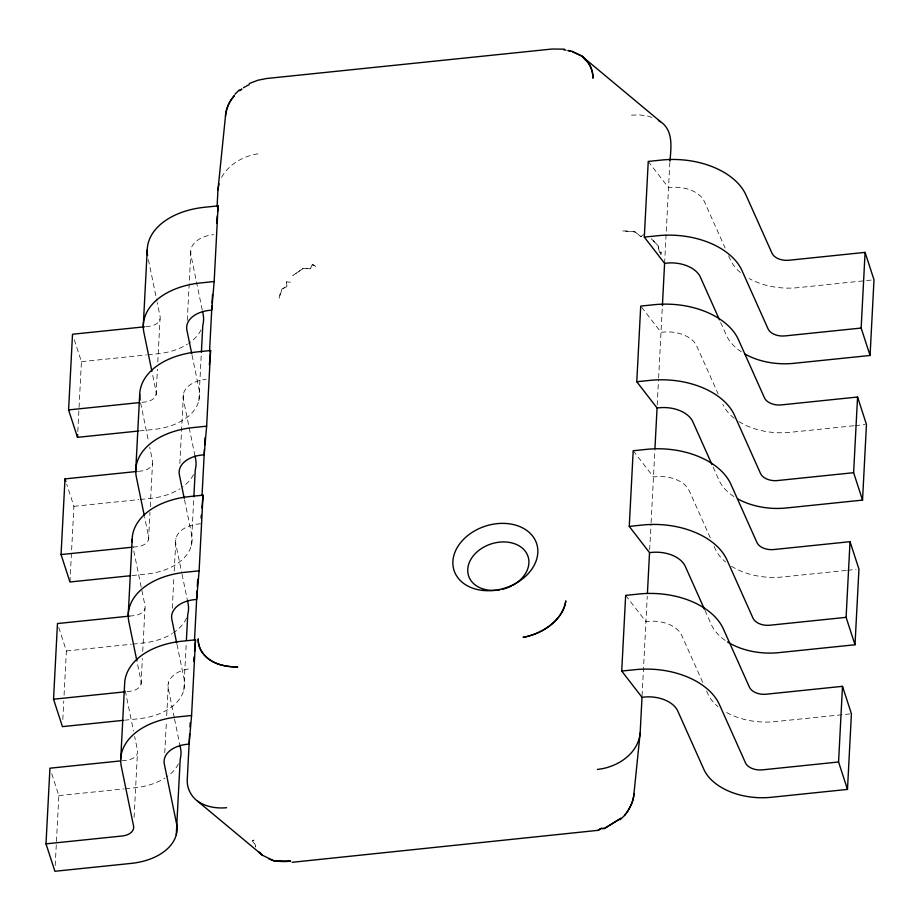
<?xml version="1.0" encoding="UTF-8"?>
<svg xmlns="http://www.w3.org/2000/svg" width="920" height="920" viewBox="0 0 920 920"><rect width="100%" height="100%" fill="white"/><g stroke="black" fill="none" stroke-linecap="round" stroke-linejoin="round"><path stroke-width="0.69" stroke-dasharray="4.6 3.45" d="M55.2 865.57L58.845 795.616L51.635 773.421M62.813 719.486L63.779 700.936M64.066 695.221L66.378 650.969L58.742 627.463M69.966 581.98L73.899 506.31L66.688 484.127M77.786 431.618L81.431 361.663L73.795 338.169M134.09 817.42L137.436 753.169M141.024 684.181L142.37 658.49M142.738 651.348L144.969 608.522M148.557 539.534L149.971 512.405M150.259 506.701L152.49 463.875M156.089 394.887L157.423 369.184M157.791 362.043L160.023 319.217M164.772 752.894L166.405 721.487M166.704 715.771L168.417 682.939M172.304 608.235L173.938 576.828M174.236 571.124L175.95 538.28M179.837 463.588L183.471 393.633M187.289 320.367L191.004 248.986M183.804 690.126L186.254 643.022M191.325 545.479L193.786 498.364M198.858 400.832L201.308 353.717M642.08 695.865L647.266 596.286M649.681 549.792L651.026 524.089M651.095 522.663L654.867 450.225M657.213 405.133L658.547 379.442M658.628 378.016L662.319 306.981M664.596 263.339L669.841 162.633M660.894 254.46L661.031 252.091M660.894 254.46L661.043 252.091L659.467 252.436L658.053 245.617L651.038 238.475L658.076 245.617L659.467 252.436M221.536 177.376C229.402 163.346 244.996 155.204 260.647 153.445M643.816 234.542L640.941 236.693L635.133 231.966L622.46 230.977A43.32 30.578 -9.9 0 1 635.133 231.966L640.941 236.693L642.861 235.255M145.912 326.669L148.73 326.381A14.478 9.234 3 0 0 160.103 316.468L157.251 302.588M81.431 361.663L146.349 354.959M147.763 354.809L157.642 353.797A57.891 36.95 3 0 0 187.461 344.149M871.182 280.082L797.789 287.672A57.891 36.95 3 0 1 749.075 278.484M141.968 402.327L144.796 402.04A14.478 9.234 3 0 0 156.158 392.127L152.168 372.703M139.587 430.916L153.709 429.456A57.891 36.95 3 0 0 199.168 389.827L191.751 353.74M138.379 471.316L141.208 471.028A14.478 9.234 3 0 0 152.57 461.115L149.718 447.246M73.899 506.31L138.828 499.606M140.231 499.468L150.109 498.444A57.891 36.95 3 0 0 179.929 488.807M853.771 425.753L790.257 432.319A57.891 36.95 3 0 1 738.967 421.613M855.186 425.615L865.064 424.591M200.583 523.756L198.524 523.974A28.945 18.469 3 0 0 175.789 543.789L181.78 572.93M133.032 547.124L137.264 546.687A14.478 9.234 3 0 0 148.637 536.785L144.635 517.351M132.066 575.563L146.176 574.103A57.891 36.95 3 0 0 191.647 534.474L184.517 499.778M129.444 616.112L133.676 615.675A14.478 9.234 3 0 0 145.038 605.774L132.779 546.101M66.378 650.969L131.296 644.264M132.71 644.115L142.588 643.091A57.891 36.95 3 0 0 172.396 633.455M846.239 570.411L782.736 576.966A57.891 36.95 3 0 1 731.434 566.26M847.654 570.262L856.117 569.388M126.914 691.633L129.743 691.345A14.478 9.234 3 0 0 141.105 681.432L136.827 660.617M124.534 720.21L138.644 718.761A57.891 36.95 3 0 0 184.115 679.121L176.985 644.425M121.911 760.771L126.143 760.334A14.478 9.234 3 0 0 137.517 750.421L134.665 736.54M58.845 795.616L123.763 788.911M125.177 788.762L135.056 787.738A57.891 36.95 3 0 0 164.875 778.101M849.999 713.897L775.203 721.625A57.891 36.95 3 0 1 723.902 710.907M631.511 115.138L639.25 114.885L646.967 115.84L653.005 117.737M290.375 282.21L286.58 281.865L286.879 286.58L282.026 288.938L279.116 298.517A43.309 29.29 -22.3 0 1 282.026 288.938L286.879 286.58L286.568 281.865M648.244 161.437L668.529 187.68L670.588 187.461A28.945 18.469 3 0 1 704.306 201.445L725.144 248.043M641.562 307.176L661.008 332.327L663.056 332.12A28.945 18.469 3 0 1 696.773 346.104L718.198 393.99M633.19 450.742L653.476 476.974L655.534 476.767A28.945 18.469 3 0 1 689.252 490.751L710.665 538.648M625.657 595.389L645.943 621.632L648.002 621.414A28.945 18.469 3 0 1 681.72 635.398L703.144 683.295M728.617 255.817L730.353 259.693A57.891 36.95 3 0 0 741.692 273.585M720.624 322.414L726.42 335.363A57.891 36.95 3 0 0 741.301 351.82M713.103 467.072L718.888 480.01A57.891 36.95 3 0 0 735.022 497.272M714.138 546.411L715.3 548.998A57.891 36.95 3 0 0 725.535 561.993M704.996 610.42L711.356 624.657A57.891 36.95 3 0 0 726.248 641.113M706.617 691.058L707.768 693.645A57.891 36.95 3 0 0 718.014 706.652M202.25 309.994L190.842 254.483A28.945 18.469 3 0 1 213.578 234.669M195.005 456.032L183.321 399.142A28.945 18.469 3 0 1 206.057 379.327M148.407 259.578L156.964 301.208M182.068 574.322L187.484 600.679M140.599 402.834L148.58 441.692M174.248 717.577L168.256 688.436A28.945 18.469 3 0 1 190.992 668.621M174.535 718.969L179.952 745.338M125.246 690.747L133.526 730.997M201.02 329.889A57.891 36.95 3 0 1 188.623 343.39M193.487 474.536A57.891 36.95 3 0 1 182.24 487.243M186.507 618.01A57.891 36.95 3 0 1 173.57 632.684M178.434 763.83A57.891 36.95 3 0 1 167.175 776.549M734.171 418.243A57.891 36.95 3 0 1 722.832 404.351M312.409 264.454L310.373 268.778L303.301 268.398L292.801 275.483L303.301 268.387L310.373 268.778L312.409 264.465L316.399 266.731L312.409 264.454M253.92 840.098L252.344 840.845L255.323 844.836L255.449 846.883L255.323 844.836L252.344 840.845L253.92 840.098"/><path stroke-width="1.38" d="M120.704 759.494L124.637 683.836A72.369 46.184 3 0 1 182.091 641.206L195.523 639.825L191.578 715.484L189.117 744.073L187.059 744.291A28.945 18.469 3 0 0 164.323 764.106L176.583 823.779A57.891 36.95 3 0 1 131.112 863.408L54.912 871.274L46 843.858L49.933 768.2L120.497 760.909M123.119 720.36L62.433 726.627L53.532 699.211L57.465 623.553L129.444 616.112M130.651 575.713L69.966 581.98L61.053 554.564L64.998 478.894L136.976 471.466M138.184 431.054L77.498 437.334L68.586 409.917L72.519 334.247L144.498 326.818M77.498 437.334L77.648 434.47M128.225 614.847L132.169 539.189M135.757 470.2L139.702 394.53M143.29 325.542L147.223 249.883M176.272 834.785L180.216 759.115A57.891 36.95 3 0 0 180.527 748.109L179.952 745.338M186.403 640.159L187.737 614.468A57.891 36.95 3 0 0 188.048 603.462L187.484 600.679M193.855 496.938L195.27 469.821A57.891 36.95 3 0 0 195.58 458.804L195.005 456.032M201.388 352.291L202.802 325.162A57.891 36.95 3 0 0 203.113 314.157L202.538 311.385M189.635 734.079L187.255 779.7C186.817 788.095 190.911 796.168 197.581 801.17L262.614 855.335L273.93 860.844L290.628 861.097A43.32 33.787 -27.2 0 1 278.311 861.212L273.93 860.844L268.847 858.889M190.003 726.938L190.221 722.66M194.511 640.251L197.087 590.858M197.305 586.58L197.685 579.439M202.043 495.604L204.47 449.063M204.689 444.774L205.056 437.644M209.576 350.957L211.922 305.842M212.071 302.979L212.52 294.423M217.085 206.62L217.959 189.922L225.469 116.196C226.274 108.652 229.241 101.338 234.301 95.645L230.713 100.395A43.297 35.04 -12.6 0 0 225.48 116.196M176.697 643.045L171.856 619.447A28.945 18.469 3 0 1 194.58 599.633L196.638 599.426L199.111 570.837L203.044 495.167L189.612 496.558A72.369 46.184 3 0 0 132.215 541.949M184.23 498.398L179.377 474.8A28.945 18.469 3 0 1 202.112 454.986L204.171 454.767L206.643 426.178L210.577 350.52L197.144 351.911A72.369 46.184 3 0 0 140.059 400.073M191.751 353.74L186.909 330.153A28.945 18.469 3 0 1 209.645 310.339L211.703 310.12L214.164 281.531L218.109 205.873L204.677 207.253A72.369 46.184 3 0 0 147.591 255.415M621.724 671.048L625.657 595.389L639.089 593.998A72.369 46.184 3 0 1 723.384 628.969L749.443 687.217A14.478 9.234 3 0 0 766.291 694.209L842.501 686.331L851.414 713.747L847.481 789.406L771.27 797.283A57.891 36.95 3 0 1 703.834 769.315L677.787 711.068A28.945 18.469 3 0 0 644.069 697.084L642.01 697.291L621.724 671.048L635.156 669.668A72.369 46.184 3 0 1 719.452 704.628L745.499 762.875A14.478 9.234 3 0 0 762.358 769.867L838.568 761.99L847.481 789.406M647.415 593.469L649.531 552.644L629.257 526.401L633.19 450.742L646.622 449.351A72.369 46.184 3 0 1 730.917 484.311L756.964 542.558A14.478 9.234 3 0 0 773.823 549.55L850.034 541.684L858.946 569.101L855.002 644.759L778.791 652.636A57.891 36.95 3 0 1 727.49 641.918M654.936 448.822L657.064 407.985L636.778 381.754L640.722 306.084L654.154 304.704A72.369 46.184 3 0 1 738.449 339.664L764.497 397.911A14.478 9.234 3 0 0 781.356 404.903L857.567 397.026L866.467 424.442L862.534 500.112L786.324 507.978A57.891 36.95 3 0 1 737.61 498.801M662.4 305.578L664.596 263.339L644.31 237.095L648.244 161.437L661.687 160.045A72.369 46.184 3 0 1 745.97 195.017L772.029 253.264A14.478 9.234 3 0 0 788.888 260.256L865.087 252.379L874 279.795L870.067 355.465L793.856 363.331A57.891 36.95 3 0 1 745.131 354.154M633.972 793.557A43.309 35.063 -12.6 0 1 631.431 804.23L627.992 810.945L624.542 815.476C629.487 809.163 633.455 801.769 633.972 793.557L640.159 732.918L642.01 697.291M669.909 161.242C671.14 147.775 673.612 130.536 660.525 121.681L581.659 55.982L571.757 51.301M838.568 761.99L842.501 686.331M855.002 644.759L846.101 617.343L850.034 541.684M862.534 500.112L853.622 472.696L857.567 397.026M870.067 355.465L861.154 328.049L865.087 252.379M216.625 223.019L217.246 215.878M217.614 211.588L218.109 205.873M209.346 364.815L210.577 350.52M201.077 518.04L201.319 515.188M201.94 508.035L203.044 495.167M193.671 661.261L194.039 656.972M194.534 651.256L195.523 639.825M217.959 189.922L218.971 183.758M640.159 732.918C638.25 753.986 617.032 767.441 597.459 769.407M234.91 94.277L239.223 90.034M620.218 819.72L624.289 815.73M241.569 89.205L239.579 90.677L241.88 89.136M243.547 87.734L245.375 86.641M541.592 630.994C553.253 624.818 563.73 614.422 565.777 600.875A43.297 29.29 -22.3 0 1 560.05 615.227C551.344 627.175 537.452 634.639 523.077 637.353A43.309 29.267 -22.3 0 0 541.581 630.97M246.295 86.1L249.182 84.629M249.239 83.536L257.933 80.224L266.685 78.499L552.161 49.013L564.454 49.185M598.609 830.277L292.111 862.304M214.164 281.531L200.732 282.923A72.369 46.184 3 0 0 143.899 332.465L151.88 371.312M644.31 237.095L657.742 235.715A72.369 46.184 3 0 1 742.037 270.675L768.085 328.923A14.478 9.234 3 0 0 784.944 335.915L861.154 328.049M664.596 263.339L666.655 263.131A28.945 18.469 3 0 1 700.373 277.115L719.474 319.827M68.586 409.917L139.15 402.626M206.643 426.178L193.2 427.57A72.369 46.184 3 0 0 136.367 477.112L144.359 515.971M636.778 381.754L650.21 380.362A72.369 46.184 3 0 1 734.505 415.322L760.553 473.57A14.478 9.234 3 0 0 777.411 480.562L853.622 472.696M657.064 407.985L659.122 407.778A28.945 18.469 3 0 1 692.841 421.762L711.942 464.473M61.053 554.564L131.618 547.273M199.111 570.837L185.679 572.217A72.369 46.184 3 0 0 128.846 621.759L136.827 660.617M629.257 526.401L642.689 525.009A72.369 46.184 3 0 1 726.984 559.981L753.031 618.228A14.478 9.234 3 0 0 769.89 625.22L846.101 617.343M649.531 552.644L651.59 552.425A28.945 18.469 3 0 1 685.308 566.409L704.409 609.132M53.532 699.211L124.096 691.92M191.578 715.484L178.146 716.875A72.369 46.184 3 0 0 121.313 766.418L133.572 826.079A14.478 9.234 3 0 1 122.21 835.992L46 843.858M226.596 807.714C216.545 808.634 206.011 807.001 197.581 801.17M567.985 50.657L570.503 51.083M571.768 51.29L581.659 55.982L588.765 63.411A43.297 33.764 -27.2 0 1 592.974 78.234C593.089 69.483 588.582 61.214 581.659 55.982M658.421 120.485L660.525 121.681M64.998 478.894L65.849 481.505M495.742 590.341A31.268 23.391 -18 0 1 470.361 560.245A31.268 23.391 -18 0 1 519.259 545.928A31.268 23.391 -18 0 1 512.532 585.43M511.347 586.051A31.268 23.391 -18 0 1 502.412 589.306M499.732 589.858A31.268 23.391 -18 0 1 497.076 590.226M563.948 49.91A43.297 33.764 -27.2 0 1 565.961 50.117M568.33 50.496A43.297 33.764 -27.2 0 1 570.63 51.002M620.862 818.328L604.405 828.494L600.967 828.483L598.264 830.185L600.967 828.483L604.405 828.494L620.862 818.328M237.601 666.85C224.606 667.069 209.806 663.538 202.009 652.211A43.297 30.578 -9.8 0 1 198.271 638.836C197.673 651.095 207.977 660.882 219.006 664.32A43.297 30.578 -9.9 0 0 237.601 666.85M262.614 855.335L258.692 851.966L262.614 855.335M482.69 590.421A43.412 32.465 -18 0 0 536.82 544.168A43.412 32.465 -18 0 0 466.555 536.544A43.412 32.465 -18 0 0 482.69 590.421"/></g></svg>
